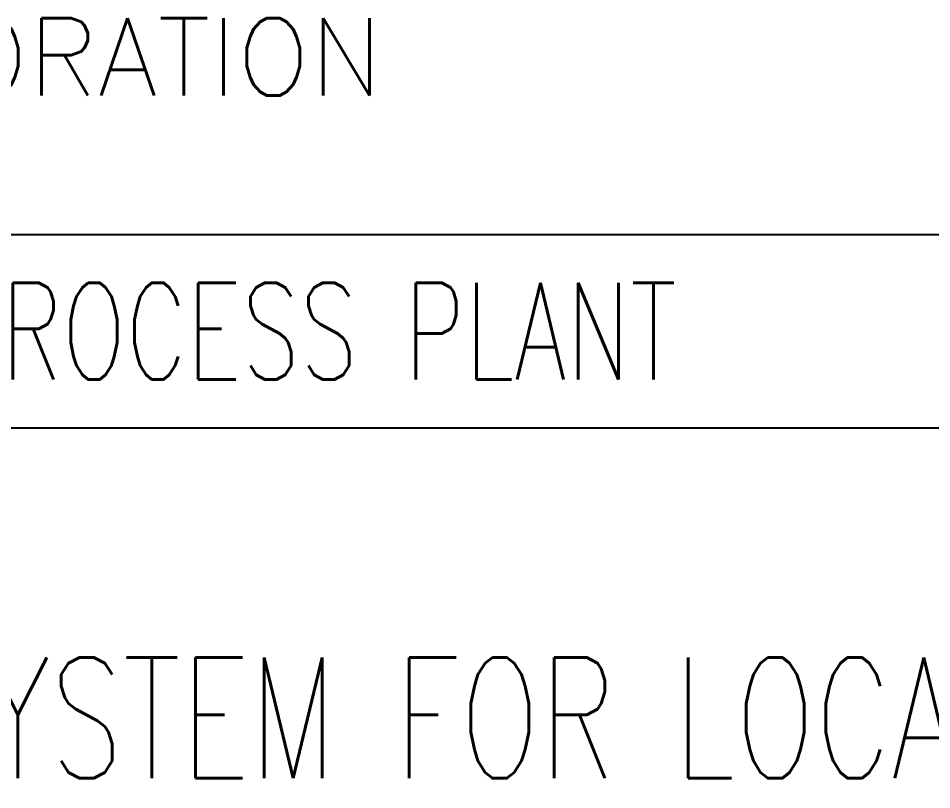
# Model space of a CAD drawing. Header units: inches. Extents: x 19 to 689223, y 34 to 210034.
# Drawn here: x 277192 to 286646, y 17290 to 25270 of the extents above; entities that cross this region are included whole.
import ezdxf
from ezdxf.enums import TextEntityAlignment as Align

# ---------------------------------------------------------------- set-up
doc = ezdxf.new("R2010")
doc.units = ezdxf.units.IN
doc.header["$MEASUREMENT"] = 0
doc.layers.add('TEG BORDER', color=7, linetype='Continuous')
doc.styles.add('HZTXT', font='txt_qlt.shx', dxfattribs={"width": 0.7, "bigfont": 'hztxt.shx'})
doc.styles.add('TEG BORDER', font='txt_qlt.shx', dxfattribs={"width": 0.7, "bigfont": 'hztxt.shx'})

msp = doc.modelspace()

# ---------------------------------------------------------------- linework, layer by layer
at = {"layer": 'TEG BORDER'}
for p, q in [((244518.847, 23034.1456), (294518.847, 23034.1456)), ((244518.847, 21034.1456), (294518.847, 21034.1456))]:
    msp.add_line(p, q, dxfattribs=at)

# ---------------------------------------------------------------- texts
at = {"color": 7, "style": 'HZTXT', "width": 0.7}
msp.add_text('ELECTRICAL EQUIPMENT LAYOUT FOR LIGHTING SYSTEM FOR LOCATION J', height=1250, dxfattribs=at).set_placement((269518.847, 18034.1456), align=Align.MIDDLE_CENTER)
at = {"layer": 'TEG BORDER', "color": 7, "style": 'TEG BORDER'}
msp.add_text('SINOPEC PETROLEUM ENGINEERING CORPORATION', height=800, dxfattribs=at).set_placement((254289.1708, 24470.4374))
at = {"layer": 'TEG BORDER', "insert": (244518.847, 22034.1456), "char_height": 1000, "width": 50000, "attachment_point": 4, "style": 'TEG BORDER'}
msp.add_mtext('\\pi4416.7,t8711.1;2 X 75  MMSCFD TEG DEHYDRATION TYPE  NATURAL GAS PROCESS PLANT', dxfattribs=at)

doc.saveas('drawing.dxf')
